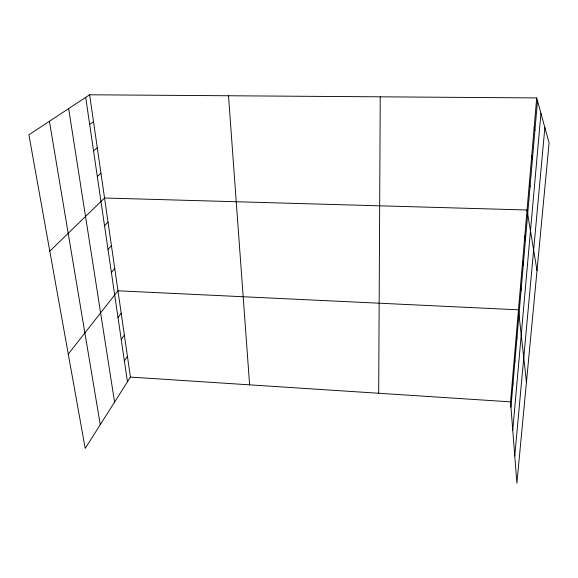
<?xml version="1.0" encoding="UTF-8"?>
<svg xmlns="http://www.w3.org/2000/svg" width="578" height="578" viewBox="0 0 578 578"><rect width="100%" height="100%" fill="white"/><g stroke="black" fill="none" stroke-linecap="round" stroke-linejoin="round"><path stroke-width="0.87" d="M378.684 393.257L380.245 96.822M536.702 97.92L549.1 142.896L516.891 483.222L510.547 401.855L536.702 97.92L89.626 94.778L28.9 134.811L85.212 448.405L130.433 377.08L89.626 94.778M510.959 407.194L537.489 100.796M512.758 430.198L540.943 113.302M514.76 455.955L544.866 127.543M124.371 360.918L127.435 356.315M121.228 339.496L124.357 335.03M118.006 317.517L121.199 313.197M68.276 354.09L117.963 290.792L518.466 309.822L526.457 382.145M111.395 272.498L114.74 268.488M108.014 249.443L111.431 245.599M104.539 225.774L108.035 222.111M49.795 251.163L104.546 198.001L527.057 210.002L537.013 270.598M97.306 176.514L100.969 173.241M93.542 150.865L97.292 147.802M89.669 124.494L93.513 121.655M130.433 377.08L510.547 401.855M534.18 127.211L534.932 130.375M531.731 155.634L532.446 159.058M529.361 183.219L530.04 186.896M49.419 121.279L100.261 424.671M68.652 108.606L114.574 402.093M524.817 236.026L525.424 240.159M85.689 97.371L127.442 381.805M522.642 261.314L523.22 265.656M520.525 285.908L521.074 290.438M516.4 333.788L516.898 338.672M514.398 357.103L514.861 362.146M512.448 379.782L512.888 384.977M228.505 95.753L249.609 384.847"/></g></svg>
